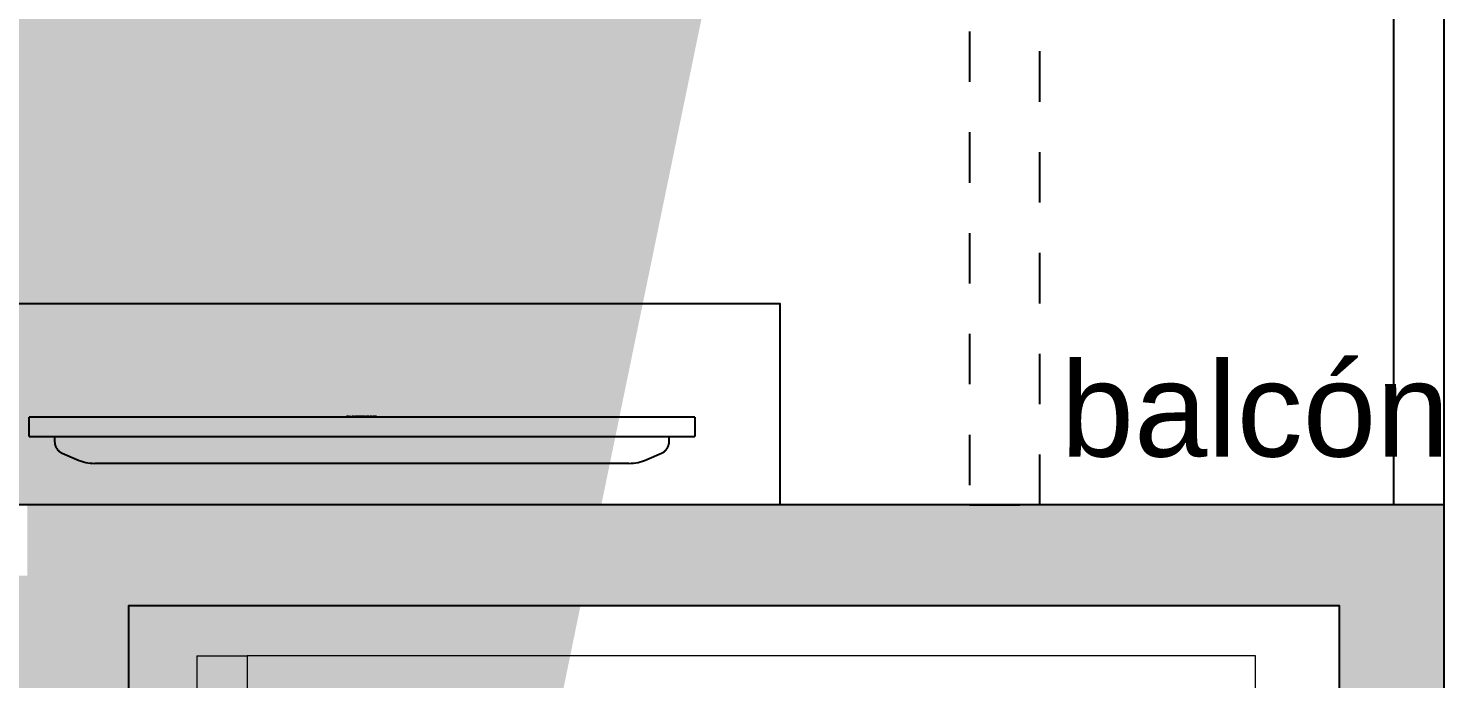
# Model space of a CAD drawing. Header units: metres. Extents: x -598 to 357, y -242 to 574.
# Drawn here: x -195.488 to -192.672, y 295.883 to 297.173 of the extents above; entities that cross this region are included whole.
import ezdxf

# ---------------------------------------------------------------- set-up
doc = ezdxf.new("R2010")
doc.units = ezdxf.units.M
doc.linetypes.add('xref_Nivel TIPICO$0$HIDDEN2', pattern=[0.1875, 0.125, -0.0625])
for name, color, linetype in [('APTOS_SPZ_MCH_N2 MUNI$0$DUCTOS', 1, 'Continuous'), ('T-texto', 8, 'Continuous'), ('xref_Nivel PB$0$B-baranda', 2, 'Continuous'), ('xref_Nivel TIPICO$0$D-dintel mamposteria', 1, 'Continuous'), ('xref_Nivel TIPICO$0$H-hatch mamposteria', 8, 'Continuous'), ('xref_Nivel TIPICO$0$M-muebles', 1, 'Continuous'), ('ZXREF_ELEVADORES$0$E-Elevador', 1, 'Continuous')]:
    doc.layers.add(name, color=color, linetype=linetype)
doc.layers.add('Muro Mamspoteria', color=5, linetype='Continuous', lineweight=9)
doc.styles.get("Standard").update_dxf_attribs({"font": 'arial.ttf'})

# ---------------------------------------------------------------- blocks, each defined once
blk = doc.blocks.new('xref_Nivel TIPICO$0$Television_Panasonic_54quot_Plasma_Wall_Mounted_10523 - Television_Panasonic_54quot_Plasma_Wall_Mounted_10523-13820842-AMUEBLADAS N8 _18_34')
at = {"layer": 'xref_Nivel TIPICO$0$M-muebles'}
for p, q in [((-0.6604, 0.2423), (0.6604, 0.2423)), ((-0.6604, 0.2423), (-0.6604, 0.2042)), ((-0.0293, 0.2439), (-0.0258, 0.2439)), ((-0.0293, 0.2439), (-0.0293, 0.2423)), ((-0.0281, 0.2439), (-0.0257, 0.2439)), ((-0.0281, 0.2439), (-0.0281, 0.2423)), ((-0.0258, 0.2439), (-0.0244, 0.2439)), ((-0.0258, 0.2439), (-0.0258, 0.2423)), ((-0.0258, 0.2439), (-0.0258, 0.2423)), ((-0.0257, 0.2439), (-0.024, 0.2439)), ((-0.0257, 0.2439), (-0.0257, 0.2423)), ((-0.0257, 0.2439), (-0.0257, 0.2423)), ((-0.0245, 0.2439), (-0.0245, 0.2423)), ((-0.0244, 0.2439), (-0.0233, 0.2439)), ((-0.0244, 0.2439), (-0.0244, 0.2423)), ((-0.024, 0.2439), (-0.0234, 0.2439)), ((-0.024, 0.2423), (-0.024, 0.2439)), ((-0.0237, 0.2439), (-0.0237, 0.2423)), ((-0.0234, 0.2439), (-0.0234, 0.2423)), ((-0.0233, 0.2439), (-0.0226, 0.2439)), ((-0.0233, 0.2439), (-0.0233, 0.2423)), ((-0.023, 0.2439), (-0.023, 0.2423)), ((-0.0226, 0.2439), (-0.0223, 0.2439)), ((-0.0226, 0.2439), (-0.0226, 0.2423)), ((-0.0223, 0.2439), (-0.0223, 0.2423)), ((-0.0211, 0.2439), (-0.0209, 0.2439)), ((-0.0211, 0.2439), (-0.0211, 0.2423)), ((-0.021, 0.2439), (-0.0204, 0.2439)), ((-0.021, 0.2439), (-0.021, 0.2423)), ((-0.0209, 0.2439), (-0.0203, 0.2439)), ((-0.0209, 0.2439), (-0.0209, 0.2423)), ((-0.0205, 0.2439), (-0.0205, 0.2423)), ((-0.0204, 0.2439), (-0.0194, 0.2439)), ((-0.0204, 0.2439), (-0.0204, 0.2423)), ((-0.0203, 0.2439), (-0.0195, 0.2439)), ((-0.0203, 0.2439), (-0.0203, 0.2423)), ((-0.0198, 0.2439), (-0.0198, 0.2423)), ((-0.0195, 0.2439), (-0.0185, 0.2439)), ((-0.0195, 0.2439), (-0.0195, 0.2423)), ((-0.0194, 0.2439), (-0.0179, 0.2439)), ((-0.0194, 0.2439), (-0.0194, 0.2423)), ((-0.0193, 0.2439), (-0.0186, 0.2439)), ((-0.0193, 0.2439), (-0.0193, 0.2423)), ((-0.0192, 0.2439), (-0.0192, 0.2423)), ((-0.0188, 0.2439), (-0.0188, 0.2423)), ((-0.0186, 0.2439), (-0.0174, 0.2439)), ((-0.0186, 0.2439), (-0.0186, 0.2423)), ((-0.0185, 0.2439), (-0.0164, 0.2439)), ((-0.0185, 0.2439), (-0.0185, 0.2423)), ((-0.0183, 0.2439), (-0.0183, 0.2423)), ((-0.018, 0.2439), (-0.018, 0.2423)), ((-0.0179, 0.2439), (-0.0165, 0.2439)), ((-0.0179, 0.2439), (-0.0179, 0.2423)), ((-0.0175, 0.2439), (-0.0175, 0.2423)), ((-0.0174, 0.2439), (-0.0166, 0.2439)), ((-0.0174, 0.2439), (-0.0174, 0.2423)), ((-0.0167, 0.2439), (-0.0167, 0.2423)), ((-0.0166, 0.2439), (-0.0164, 0.2439)), ((-0.0166, 0.2439), (-0.0166, 0.2423)), ((-0.0165, 0.2439), (-0.0157, 0.2439)), ((-0.0165, 0.2439), (-0.0165, 0.2423)), ((-0.0164, 0.2423), (-0.0164, 0.2439)), ((-0.0164, 0.2423), (-0.0164, 0.2439)), ((-0.0164, 0.2439), (-0.0164, 0.2423)), ((-0.0161, 0.2439), (-0.0161, 0.2423)), ((-0.0157, 0.2439), (-0.0153, 0.2439)), ((-0.0157, 0.2439), (-0.0157, 0.2423)), ((-0.0153, 0.2439), (-0.0152, 0.2439)), ((-0.0153, 0.2439), (-0.0153, 0.2423)), ((-0.0152, 0.2439), (-0.0152, 0.2439)), ((-0.0152, 0.2439), (-0.0149, 0.2439)), ((-0.0152, 0.2439), (-0.0152, 0.2423)), ((-0.0152, 0.2439), (-0.0152, 0.2423)), ((-0.0152, 0.2439), (-0.0152, 0.2423)), ((-0.0149, 0.2439), (-0.0149, 0.2423)), ((-0.0136, 0.2439), (-0.0125, 0.2439)), ((-0.0136, 0.2439), (-0.0136, 0.2423)), ((-0.0125, 0.2439), (-0.0103, 0.2439)), ((-0.0125, 0.2439), (-0.0125, 0.2423)), ((-0.0125, 0.2439), (-0.0125, 0.2423)), ((-0.0119, 0.2439), (-0.0119, 0.2423)), ((-0.0106, 0.2439), (-0.0106, 0.2423)), ((-0.0103, 0.2439), (-0.0092, 0.2439)), ((-0.0103, 0.2439), (-0.0103, 0.2423)), ((-0.0094, 0.2439), (-0.0094, 0.2423)), ((-0.0092, 0.2439), (-0.0085, 0.2439)), ((-0.0092, 0.2439), (-0.0092, 0.2423)), ((-0.0085, 0.2439), (-0.0081, 0.2439)), ((-0.0085, 0.2439), (-0.0085, 0.2423)), ((-0.0081, 0.2439), (-0.0081, 0.2439)), ((-0.0081, 0.2439), (-0.0081, 0.2423)), ((-0.0081, 0.2439), (-0.0081, 0.2423)), ((-0.0067, 0.2439), (-0.0065, 0.2439)), ((-0.0067, 0.2439), (-0.0067, 0.2423)), ((-0.0066, 0.2439), (-0.0061, 0.2439)), ((-0.0066, 0.2439), (-0.0066, 0.2423)), ((-0.0065, 0.2439), (-0.0059, 0.2439)), ((-0.0065, 0.2439), (-0.0065, 0.2423)), ((-0.0061, 0.2439), (-0.0051, 0.2439)), ((-0.0061, 0.2439), (-0.0061, 0.2423)), ((-0.0061, 0.2439), (-0.0061, 0.2423)), ((-0.0059, 0.2439), (-0.0051, 0.2439)), ((-0.0059, 0.2439), (-0.0059, 0.2423)), ((-0.0054, 0.2439), (-0.0054, 0.2423)), ((-0.0051, 0.2439), (-0.0041, 0.2439)), ((-0.0051, 0.2439), (-0.0035, 0.2439)), ((-0.0051, 0.2439), (-0.0051, 0.2423)), ((-0.0051, 0.2439), (-0.0051, 0.2423)), ((-0.005, 0.2439), (-0.0042, 0.2439)), ((-0.005, 0.2439), (-0.005, 0.2423)), ((-0.0049, 0.2439), (-0.0049, 0.2423)), ((-0.0044, 0.2439), (-0.0044, 0.2423)), ((-0.0042, 0.2439), (-0.003, 0.2439)), ((-0.0042, 0.2439), (-0.0042, 0.2423)), ((-0.0041, 0.2439), (-0.0021, 0.2439)), ((-0.0041, 0.2439), (-0.0041, 0.2423)), ((-0.0039, 0.2439), (-0.0039, 0.2423)), ((-0.0037, 0.2439), (-0.0037, 0.2423)), ((-0.0035, 0.2439), (-0.0021, 0.2439)), ((-0.0035, 0.2439), (-0.0035, 0.2423)), ((-0.0032, 0.2439), (-0.0032, 0.2423)), ((-0.003, 0.2439), (-0.0022, 0.2439)), ((-0.003, 0.2439), (-0.003, 0.2423)), ((-0.0024, 0.2439), (-0.0024, 0.2423)), ((-0.0022, 0.2439), (-0.0021, 0.2439)), ((-0.0022, 0.2439), (-0.0022, 0.2423)), ((-0.0021, 0.2439), (-0.0013, 0.2439)), ((-0.0021, 0.2423), (-0.0021, 0.2439)), ((-0.0021, 0.2423), (-0.0021, 0.2439)), ((-0.0021, 0.2439), (-0.0021, 0.2423)), ((-0.0021, 0.2439), (-0.0021, 0.2423)), ((-0.0018, 0.2439), (-0.0018, 0.2423)), ((-0.0013, 0.2439), (-0.0009, 0.2439)), ((-0.0013, 0.2439), (-0.0013, 0.2423)), ((-0.0009, 0.2439), (-0.0009, 0.2439)), ((-0.0009, 0.2439), (-0.0008, 0.2439)), ((-0.0009, 0.2439), (-0.0009, 0.2423)), ((-0.0009, 0.2439), (-0.0009, 0.2423)), ((-0.0009, 0.2439), (-0.0009, 0.2423)), ((-0.0008, 0.2439), (-0.0006, 0.2439)), ((-0.0008, 0.2439), (-0.0008, 0.2423)), ((-0.0006, 0.2439), (-0.0006, 0.2423)), ((0.0003, 0.2439), (0.0015, 0.2439)), ((0.0003, 0.2423), (0.0003, 0.2439)), ((0.0004, 0.2439), (0.0007, 0.2439)), ((0.0004, 0.2439), (0.0004, 0.2423)), ((0.0007, 0.2439), (0.0012, 0.2439)), ((0.0007, 0.2439), (0.0007, 0.2423)), ((0.0007, 0.2439), (0.0007, 0.2423)), ((0.0012, 0.2439), (0.002, 0.2439)), ((0.0012, 0.2439), (0.0012, 0.2423)), ((0.0012, 0.2439), (0.0012, 0.2423)), ((0.0015, 0.2439), (0.002, 0.2439)), ((0.0015, 0.2439), (0.0015, 0.2423)), ((0.0015, 0.2439), (0.0015, 0.2423)), ((0.0019, 0.2439), (0.0032, 0.2439)), ((0.0019, 0.2439), (0.0019, 0.2423)), ((0.002, 0.2439), (0.0033, 0.2439)), ((0.002, 0.2439), (0.003, 0.2439)), ((0.002, 0.2439), (0.002, 0.2423)), ((0.002, 0.2439), (0.002, 0.2423)), ((0.003, 0.2439), (0.0044, 0.2439)), ((0.003, 0.2439), (0.003, 0.2423)), ((0.0031, 0.2439), (0.0031, 0.2423)), ((0.0032, 0.2439), (0.0049, 0.2439)), ((0.0032, 0.2439), (0.0032, 0.2423)), ((0.0032, 0.2439), (0.0032, 0.2423)), ((0.0032, 0.2439), (0.0032, 0.2423)), ((0.0033, 0.2439), (0.0044, 0.2439)), ((0.0033, 0.2439), (0.0033, 0.2423)), ((0.0041, 0.2439), (0.0041, 0.2423)), ((0.0044, 0.2439), (0.0053, 0.2439)), ((0.0044, 0.2439), (0.0044, 0.2423)), ((0.0044, 0.2439), (0.0044, 0.2423)), ((0.0045, 0.2439), (0.0045, 0.2423)), ((0.0047, 0.2439), (0.0047, 0.2423)), ((0.0049, 0.2439), (0.0057, 0.2439)), ((0.0049, 0.2439), (0.0049, 0.2423)), ((0.0053, 0.2439), (0.0057, 0.2439)), ((0.0053, 0.2439), (0.0053, 0.2423)), ((0.0057, 0.2439), (0.006, 0.2439)), ((0.0057, 0.2439), (0.0057, 0.2423)), ((0.0057, 0.2439), (0.0057, 0.2423)), ((0.0057, 0.2439), (0.0057, 0.2423)), ((0.006, 0.2439), (0.006, 0.2423)), ((0.007, 0.2439), (0.008, 0.2439)), ((0.007, 0.2423), (0.007, 0.2439)), ((0.0079, 0.2439), (0.0079, 0.2423)), ((0.008, 0.2439), (0.0101, 0.2439)), ((0.008, 0.2439), (0.008, 0.2423)), ((0.0082, 0.2439), (0.0087, 0.2439)), ((0.0082, 0.2439), (0.0082, 0.2423)), ((0.0087, 0.2439), (0.0101, 0.2439)), ((0.0087, 0.2439), (0.0087, 0.2423)), ((0.0087, 0.2439), (0.0087, 0.2423)), ((0.0101, 0.2439), (0.0123, 0.2439)), ((0.0101, 0.2439), (0.0115, 0.2439)), ((0.0101, 0.2423), (0.0101, 0.2439)), ((0.0101, 0.2439), (0.0101, 0.2423)), ((0.0101, 0.2439), (0.0101, 0.2423)), ((0.0101, 0.2439), (0.0101, 0.2423)), ((0.0115, 0.2439), (0.012, 0.2439)), ((0.0115, 0.2439), (0.0115, 0.2423)), ((0.0115, 0.2439), (0.0115, 0.2423)), ((0.0117, 0.2439), (0.0117, 0.2423)), ((0.012, 0.2439), (0.012, 0.2423)), ((0.0123, 0.2439), (0.0132, 0.2439)), ((0.0123, 0.2439), (0.0123, 0.2423)), ((0.0128, 0.2439), (0.0128, 0.2423)), ((0.0132, 0.2439), (0.0132, 0.2423)), ((0.0145, 0.2439), (0.0157, 0.2439)), ((0.0145, 0.2439), (0.0145, 0.2423)), ((0.0157, 0.2439), (0.0178, 0.2439)), ((0.0157, 0.2439), (0.0157, 0.2423)), ((0.0157, 0.2439), (0.0157, 0.2423)), ((0.0162, 0.2439), (0.0162, 0.2423)), ((0.0175, 0.2439), (0.0175, 0.2423)), ((0.0178, 0.2439), (0.0189, 0.2439)), ((0.0178, 0.2439), (0.0178, 0.2423)), ((0.0188, 0.2439), (0.0188, 0.2423)), ((0.0189, 0.2439), (0.0197, 0.2439)), ((0.0189, 0.2439), (0.0189, 0.2423)), ((0.0197, 0.2439), (0.02, 0.2439)), ((0.0197, 0.2439), (0.0197, 0.2423)), ((0.02, 0.2439), (0.0201, 0.2439)), ((0.02, 0.2439), (0.02, 0.2423)), ((0.0201, 0.2439), (0.0201, 0.2423)), ((0.0217, 0.2439), (0.0229, 0.2439)), ((0.0217, 0.2439), (0.0229, 0.2439)), ((0.0217, 0.2439), (0.0217, 0.2423)), ((0.0217, 0.2439), (0.0217, 0.2423)), ((0.0229, 0.2439), (0.0229, 0.2423)), ((0.0229, 0.2439), (0.0229, 0.2423)), ((0.0243, 0.2439), (0.0247, 0.2439)), ((0.0243, 0.2439), (0.0243, 0.2423)), ((0.0247, 0.2439), (0.0258, 0.2439)), ((0.0247, 0.2439), (0.0247, 0.2423)), ((0.0252, 0.2439), (0.0252, 0.2423)), ((0.0255, 0.2439), (0.026, 0.2439)), ((0.0255, 0.2439), (0.0255, 0.2423)), ((0.0258, 0.2439), (0.0274, 0.2439)), ((0.0258, 0.2439), (0.0258, 0.2423)), ((0.026, 0.2439), (0.0273, 0.2439)), ((0.026, 0.2439), (0.026, 0.2423)), ((0.026, 0.2439), (0.026, 0.2423)), ((0.0273, 0.2439), (0.0285, 0.2439)), ((0.0273, 0.2439), (0.0273, 0.2423)), ((0.0274, 0.2439), (0.0292, 0.2439)), ((0.0274, 0.2439), (0.0274, 0.2423)), ((0.0274, 0.2439), (0.0274, 0.2423)), ((0.0274, 0.2439), (0.0274, 0.2423)), ((0.0283, 0.2439), (0.0283, 0.2423)), ((0.0285, 0.2439), (0.029, 0.2439)), ((0.0285, 0.2439), (0.0285, 0.2423)), ((0.0289, 0.2439), (0.0289, 0.2423)), ((0.029, 0.2439), (0.0302, 0.2439)), ((0.029, 0.2423), (0.029, 0.2439)), ((0.0292, 0.2439), (0.03, 0.2439)), ((0.0292, 0.2439), (0.0292, 0.2423)), ((0.0292, 0.2439), (0.0292, 0.2423)), ((0.03, 0.2439), (0.03, 0.2423)), ((0.0302, 0.2439), (0.0302, 0.2423)), ((0.6604, 0.2042), (0.6604, 0.2423)), ((0.6604, 0.2042), (-0.6604, 0.2042)), ((-0.6096, 0.1941), (-0.6096, 0.2042)), ((0.6096, 0.2042), (0.6096, 0.1941)), ((-0.5652, 0.1582), (-0.5943, 0.1708)), ((0.5943, 0.1708), (0.5652, 0.1582)), ((-0.5297, 0.1508), (0.5297, 0.1508))]:
    blk.add_line(p, q, dxfattribs=at)
for points, knots in [([(-0.5943, 0.1708), (-0.5961, 0.1716), (-0.5996, 0.1736), (-0.6031, 0.177), (-0.6055, 0.1802), (-0.6075, 0.1836), (-0.6091, 0.1882), (-0.6096, 0.1922), (-0.6096, 0.1941)], [0, 0, 0, 0, 0.2, 0.4, 0.5, 0.6, 0.8, 1, 1, 1, 1]), ([(0.6096, 0.1941), (0.6096, 0.1922), (0.6091, 0.1882), (0.6075, 0.1836), (0.6055, 0.1802), (0.6031, 0.177), (0.5995, 0.1736), (0.5962, 0.1716), (0.5943, 0.1708)], [-1, -1, -1, -1, -0.8, -0.6, -0.5, -0.4, -0.2, 0, 0, 0, 0])]:
    blk.add_open_spline(points, degree=3, knots=knots, dxfattribs=at)
for points in [[(-0.5297, 0.1508), (-0.5358, 0.1508), (-0.548, 0.1521), (-0.5596, 0.1557), (-0.5652, 0.1582)], [(0.5652, 0.1582), (0.5595, 0.1557), (0.548, 0.1521), (0.5359, 0.1508), (0.5297, 0.1508)]]:
    blk.add_open_spline(points, degree=3, dxfattribs=at)
blk = doc.blocks.new('*U235')
at = {"layer": 'xref_Nivel TIPICO$0$D-dintel mamposteria', "linetype": 'xref_Nivel TIPICO$0$HIDDEN2', "ltscale": 0.5}
blk.add_lwpolyline([(0.14, 0), (0, 0), (0, 3.1394), (0.14, 3.1394)], close=True, dxfattribs=at)
blk = doc.blocks.new('ELEVADOR 01')
at = {"layer": 'ZXREF_ELEVADORES$0$E-Elevador', "color": 8, "linetype": 'Continuous', "lineweight": 20}
blk.add_lwpolyline([(-182.83574, 287.16745), (-182.83574, 289.26745), (-180.43314, 289.26745), (-180.43314, 287.16745)], dxfattribs=at)
at = {"layer": 'ZXREF_ELEVADORES$0$E-Elevador', "linetype": 'Continuous', "lineweight": 5}
for points in [[(-182.70043, 289.16785), (-182.70043, 287.16785), (-182.70043, 287.16785)], [(-182.60023, 289.16785), (-182.60023, 287.16785), (-182.60023, 287.16785)]]:
    blk.add_lwpolyline(points, dxfattribs=at)
at = {"layer": 'ZXREF_ELEVADORES$0$E-Elevador', "linetype": 'Continuous', "lineweight": 20}
for points in [[(-182.70043, 289.16785), (-182.60023, 289.16785)], [(-181.28975, 287.16785), (-180.60023, 287.16785), (-180.60023, 289.16785), (-182.60023, 289.16785)]]:
    blk.add_lwpolyline(points, dxfattribs=at)

msp = doc.modelspace()

# ---------------------------------------------------------------- hatches: boundary and pattern name
at = {"layer": 'xref_Nivel TIPICO$0$H-hatch mamposteria', "transparency": 33554585}
h = msp.add_hatch(color=256, dxfattribs=at)
h.dxf.hatch_style = 1
h.paths.add_polyline_path([(-193.8209, 300.2671), (-193.6809, 300.2671), (-193.6809, 301.9532), (-193.8209, 301.9532)], flags=17)
h.paths.add_polyline_path([(-192.6785, 304.9192), (-192.6788, 307.7882), (-192.8188, 307.7882), (-192.8185, 304.9192)], flags=17)
h.paths.add_polyline_path([(-196.4356, 277.4537), (-196.4356, 277.3137), (-194.2387, 277.3137), (-194.2387, 277.4537)])
h.paths.add_polyline_path([(-193.7788, 291.8773), (-193.7788, 291.6773), (-194.0782, 291.6764), (-194.0782, 291.7068), (-194.0982, 291.7076), (-194.0603, 291.8764)], flags=17)
h.paths.add_polyline_path([(-201.5387, 299.3882), (-201.5387, 299.5282), (-206.5387, 299.5282), (-206.5387, 299.3882)], flags=17)
h.paths.add_polyline_path([(-200.6387, 299.5282), (-200.6387, 299.3882), (-199.5787, 299.3882), (-199.5787, 295.7759), (-199.4387, 295.7759), (-199.4387, 300.2882), (-199.5787, 300.2882), (-199.5787, 299.5282)], flags=17)
h.paths.add_polyline_path([(-207.2787, 303.289), (-207.1387, 303.289), (-207.1387, 302.6038), (-207.2787, 302.6038)])
h.paths.add_polyline_path([(-207.1387, 303.889), (-207.2787, 303.889), (-207.2787, 308.8282), (-206.5387, 308.8282), (-206.5387, 308.6882), (-207.1387, 308.6882)])
h.paths.add_polyline_path([(-198.4448, 308.2982), (-198.4448, 308.4382), (-193.8788, 308.4382), (-193.8788, 308.2982)], flags=17)
h.paths.add_polyline_path([(-204.1337, 308.6882), (-204.1337, 308.8282), (-203.6587, 308.8282), (-203.6587, 308.6882)])
h.paths.add_polyline_path([(-207.2787, 300.2882), (-207.1387, 300.2882), (-207.1387, 299.3882), (-207.2787, 299.3882)])
h.paths.add_polyline_path([(-207.1387, 285.3896), (-207.2787, 285.3896), (-207.2787, 286.9226), (-206.0637, 286.9226), (-206.0637, 286.7826), (-207.1387, 286.7826)])
h.paths.add_polyline_path([(-207.1387, 280.3359), (-207.2787, 280.3359), (-207.2787, 282.4896), (-207.1387, 282.4896)])
h.paths.add_polyline_path([(-192.6834, 284.5896), (-192.8191, 284.5896), (-192.8191, 282.9377), (-192.6825, 282.9377)], flags=17)
h.paths.add_polyline_path([(-201.5387, 279.1221), (-201.6787, 279.1221), (-201.6787, 278.0136), (-203.0387, 278.0136), (-203.0387, 277.8736), (-201.6787, 277.8736), (-201.6787, 276.4656), (-201.1587, 276.4656), (-201.1587, 276.6056), (-201.5387, 276.6056)])
h.paths.add_polyline_path([(-197.1472, 288.8482), (-197.1472, 288.7082), (-199.4387, 288.7082), (-199.4387, 276.4656), (-199.9587, 276.4656), (-199.9587, 276.6056), (-199.5787, 276.6056), (-199.5787, 288.8482)])
h.paths.add_polyline_path([(-206.5387, 278.0136), (-206.5387, 277.8736), (-207.2787, 277.8736), (-207.2787, 279.3359), (-207.1387, 279.3359), (-207.1387, 278.0136)])
h.paths.add_polyline_path([(-207.2787, 284.3896), (-207.2777, 283.4896), (-207.1377, 283.4896), (-207.1387, 284.3896)])
h.paths.add_polyline_path([(-207.1387, 293.8296), (-207.2787, 293.8296), (-207.2787, 292.6773), (-207.1387, 292.6773)], flags=17)
h.paths.add_polyline_path([(-207.2787, 296.3626), (-205.745, 296.3626), (-205.745, 296.2226), (-207.1387, 296.2226), (-207.1377, 294.8296), (-207.2777, 294.8296)])
edge = h.paths.add_edge_path()
edge.add_line((-192.6783, 304.3442), (-192.8188, 304.3442))
edge.add_line((-192.8188, 304.3442), (-192.8188, 303.9932))
edge.add_line((-192.8188, 303.9932), (-194.4817, 303.9932))
edge.add_line((-194.4817, 303.9932), (-194.4817, 303.8532))
edge.add_line((-194.4817, 303.8532), (-192.6788, 303.8532))
edge.add_line((-192.6788, 303.8532), (-192.6788, 304.3442))
edge.add_line((-207.2777, 284.3896), (-207.1377, 284.3896))
edge.add_line((-192.6788, 290.9773), (-192.6788, 289.2277))
edge.add_line((-192.6788, 289.2277), (-195.489, 289.2277))
edge.add_line((-197.6472, 289.8482), (-197.7872, 289.8482))
edge.add_line((-198.4448, 308.3002), (-198.4448, 308.4402))
edge.add_line((-193.4387, 277.3137), (-193.4387, 277.4537))
edge.add_line((-192.8191, 280.6668), (-192.6811, 280.6668))
edge.add_line((-192.8191, 281.2668), (-192.6815, 281.2668))
edge.add_line((-194.8918, 293.7277), (-195.489, 293.7277))
edge.add_line((-195.489, 293.7277), (-195.489, 296.0877))
edge.add_line((-195.489, 296.0877), (-197.7872, 296.0877))
edge.add_line((-197.7872, 296.0877), (-197.7872, 296.3277))
edge.add_line((-195.0642, 291.6773), (-195.0642, 291.7076))
edge.add_line((-195.0642, 291.7076), (-195.0462, 291.7076))
edge.add_line((-195.0462, 291.7076), (-195.0823, 291.8773))
edge.add_line((-193.8128, 293.9277), (-192.8864, 293.9277))
edge.add_line((-192.8864, 293.9277), (-192.8864, 296.0277))
edge.add_line((-192.8864, 296.0277), (-195.289, 296.0277))
edge.add_line((-195.289, 296.0277), (-195.289, 293.9277))
edge.add_line((-195.289, 293.9277), (-194.8737, 293.9277))
edge.add_line((-197.7872, 296.3277), (-197.6472, 296.3277))
edge.add_line((-197.6472, 296.3277), (-197.6472, 296.2277))
edge.add_line((-197.6472, 296.2277), (-192.6788, 296.2277))
edge.add_line((-192.6788, 296.2277), (-192.6788, 293.7277))
edge.add_line((-192.6788, 293.7277), (-193.795, 293.7277))
edge.add_line((-193.4387, 277.3137), (-193.4387, 277.4537))
edge.add_line((-193.4387, 277.4537), (-192.8191, 277.4537))
edge.add_line((-192.8191, 277.4537), (-192.8191, 280.6668))
edge.add_line((-192.6811, 280.6668), (-192.6791, 277.3137))
edge.add_line((-192.682, 281.2668), (-192.682, 282.1377))
edge.add_line((-192.682, 282.1377), (-192.8191, 282.1377))
edge.add_line((-192.6791, 277.3137), (-193.4387, 277.3137))
edge.add_line((-192.8191, 282.1377), (-192.8191, 281.2668))
edge.add_line((-192.6864, 290.9773), (-192.8864, 290.9773))
edge.add_line((-197.6472, 289.8482), (-197.6472, 291.1205))
edge.add_line((-197.6472, 291.1205), (-195.489, 291.1205))
edge.add_line((-195.489, 291.1205), (-195.489, 289.2277))
edge.add_line((-195.489, 291.2605), (-197.7872, 291.2605))
edge.add_line((-197.7872, 291.2605), (-197.7872, 289.8482))
edge.add_line((-195.0823, 291.8773), (-195.489, 291.8773))
edge.add_line((-195.489, 291.8773), (-195.489, 291.2605))
edge.add_line((-195.289, 291.6773), (-195.0642, 291.6773))
edge.add_line((-192.8864, 290.9773), (-192.8864, 289.4277))
edge.add_line((-192.8864, 289.4277), (-195.289, 289.4277))
edge.add_line((-195.289, 289.4277), (-195.289, 291.6773))
h.paths.add_polyline_path([(-202.5387, 308.6882), (-202.5387, 308.8282), (-203.0587, 308.8282), (-203.0587, 308.6882)])
h.paths.add_polyline_path([(-201.5387, 308.8282), (-201.5387, 308.6882), (-199.5787, 308.6882), (-199.5787, 301.2882), (-199.4387, 301.2882), (-199.4387, 308.2982), (-199.0448, 308.2982), (-199.0448, 308.4382), (-199.4387, 308.4382), (-199.4387, 308.8282)])
h.paths.add_polyline_path([(-207.2775, 290.9773), (-207.1376, 290.9773), (-207.1364, 291.8773), (-207.2764, 291.8773)], flags=17)
h.paths.add_polyline_path([(-207.2785, 290.0882), (-199.5787, 290.0882), (-199.5787, 294.7759), (-199.4387, 294.7759), (-199.4387, 289.8482), (-199.5787, 289.8482), (-199.5787, 289.9482), (-207.2787, 289.9482)])
h.paths.add_polyline_path([(-197.7872, 301.4282), (-198.3387, 301.4282), (-198.3387, 301.2882), (-197.7872, 301.2882), (-197.7872, 297.3277), (-197.6472, 297.3277), (-197.6472, 300.9846), (-194.7209, 300.9846), (-194.7209, 301.1246), (-197.6472, 301.1246), (-197.6472, 305.2952), (-196.8109, 305.2952), (-196.8109, 305.4352), (-198.3387, 305.4352), (-198.3387, 305.2952), (-197.7872, 305.2952)], flags=17)
h = msp.add_hatch(color=256, dxfattribs=at)
h.dxf.hatch_style = 1
h.paths.add_polyline_path([(-196.9714, 296.0877), (-196.9714, 296.2277), (-197.6472, 296.2277), (-197.6472, 296.3277), (-197.7872, 296.3277), (-197.7872, 296.0877)])
h.paths.add_polyline_path([(-195.489, 293.8663), (-197.7872, 293.8691), (-197.7872, 293.7291), (-195.489, 293.7263), (-195.489, 293.7277), (-194.8918, 293.7277), (-194.8557, 293.8973), (-194.8737, 293.8973), (-194.8737, 293.9277), (-195.289, 293.9277), (-195.289, 296.0277), (-192.8864, 296.0277), (-192.8864, 293.9277), (-193.8128, 293.9277), (-193.8128, 293.8973), (-193.8331, 293.8973), (-193.795, 293.7277), (-192.6788, 293.7277), (-192.6788, 296.2277), (-195.4898, 296.2277), (-195.4898, 296.0877), (-195.489, 296.0877)])

# ---------------------------------------------------------------- linework, layer by layer
at = {"layer": 'APTOS_SPZ_MCH_N2 MUNI$0$DUCTOS'}
msp.add_lwpolyline([(-196.3356, 277.3137), (-192.6791, 277.3137), (-192.681, 283.7395), (-192.1853, 283.7398), (-192.1834, 289.4277), (-192.6788, 289.4277), (-192.6788, 291.8773), (-193.0788, 291.8773), (-193.0788, 293.7277), (-192.6788, 293.7277), (-192.6788, 308.6882), (-193.8788, 308.6882), (-193.8788, 308.4382), (-199.4387, 308.4382), (-199.4387, 308.8282), (-207.2787, 308.8282), (-207.2787, 276.4656), (-196.3356, 276.4656), (-196.3356, 277.3137)], dxfattribs=at)
msp.add_lwpolyline([(-195.289, 293.9277), (-192.8864, 293.9277), (-192.8864, 296.0277), (-195.289, 296.0277)], close=True, dxfattribs=at)
at = {"layer": 'Muro Mamspoteria', "lineweight": 0}
for p, q in [((-192.6788, 303.8032), (-192.6788, 293.7277)), ((-192.8864, 296.0277), (-195.289, 296.0277)), ((-195.289, 296.0277), (-195.289, 293.9277)), ((-192.8864, 293.9277), (-192.8864, 296.0277))]:
    msp.add_line(p, q, dxfattribs=at)
at = {"layer": 'xref_Nivel PB$0$B-baranda'}
msp.add_lwpolyline([(-192.7788, 296.2277), (-192.7788, 299.3671)], dxfattribs=at)
at = {"layer": 'xref_Nivel TIPICO$0$M-muebles'}
msp.add_line((-192.6788, 296.2277), (-195.6599, 296.2277), dxfattribs=at)
msp.add_lwpolyline([(-195.6599, 296.2277), (-195.6599, 296.6277), (-193.997, 296.6277), (-193.997, 296.2277)], dxfattribs=at)

# ---------------------------------------------------------------- block references
msp.add_blockref('ELEVADOR 01', (-12.4532, 6.7603))
at = {"layer": 'Muro Mamspoteria', "lineweight": 0, "xscale": -1}
msp.add_blockref('*U235', (-193.4809, 296.2277), dxfattribs=at)
at = {"layer": 'xref_Nivel TIPICO$0$M-muebles', "xscale": -1}
msp.add_blockref('xref_Nivel TIPICO$0$Television_Panasonic_54quot_Plasma_Wall_Mounted_10523 - Television_Panasonic_54quot_Plasma_Wall_Mounted_10523-13820842-AMUEBLADAS N8 _18_34', (-194.8261, 296.1595), dxfattribs=at)

# ---------------------------------------------------------------- texts
at = {"layer": 'T-texto', "insert": (-193.4398, 296.5112), "char_height": 0.1875, "attachment_point": 1}
msp.add_mtext_dynamic_manual_height_columns('balcón', width=0.126065, gutter_width=0.9375, heights=[0], dxfattribs=at)

doc.saveas('drawing.dxf')
